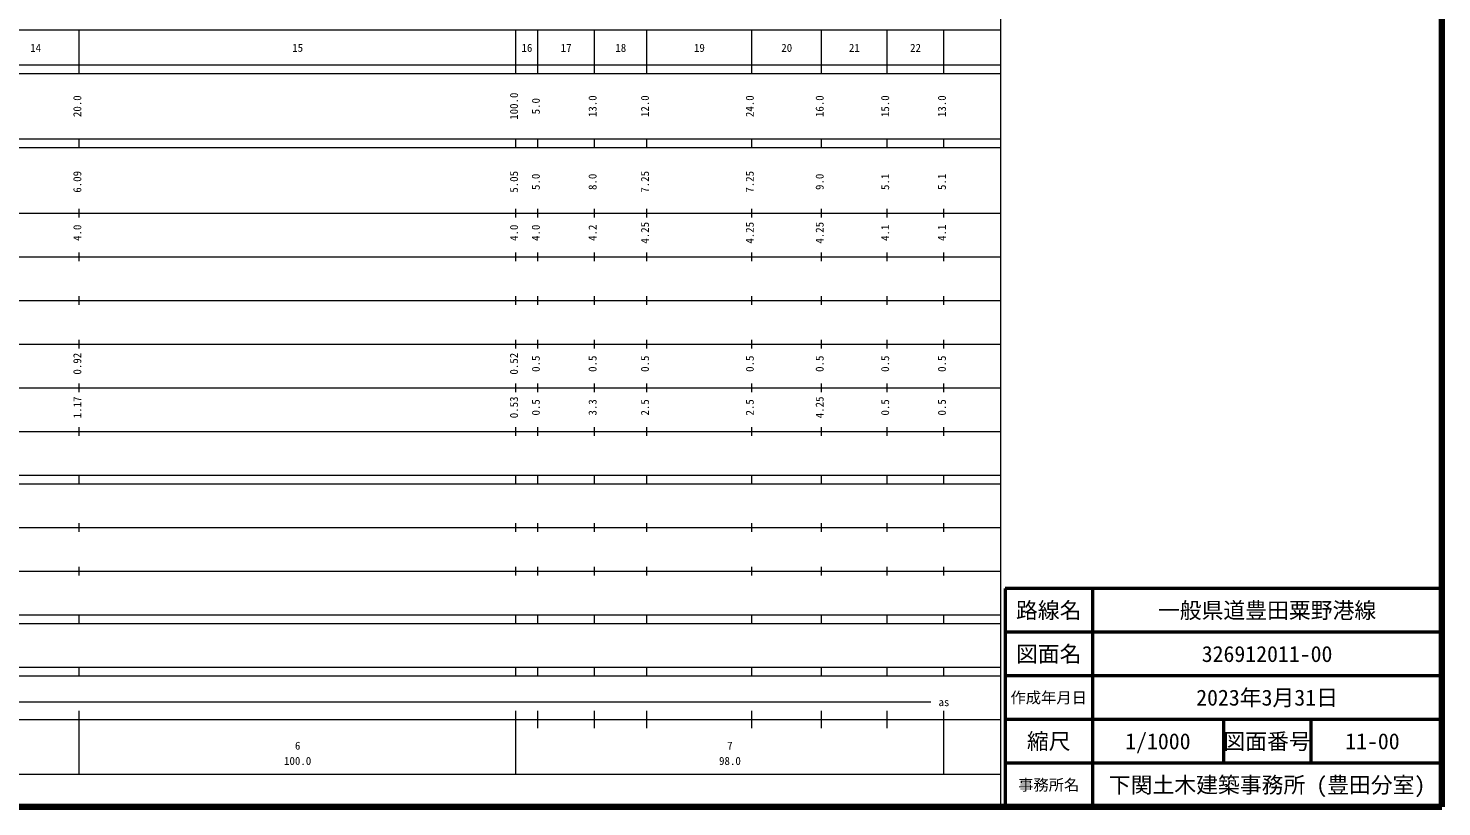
# Model space of a CAD drawing. Units: millimetres on the paper, enlarged 1000 times. Extents: x 40000 to 680000, y 20000 to 380000.
# Drawn here: x 356311 to 680000, y 20000 to 198357 of the extents above; entities that cross this region are included whole.
import ezdxf
from ezdxf.enums import TextEntityAlignment as Align

# ---------------------------------------------------------------- set-up
doc = ezdxf.new("R2010")
doc.units = ezdxf.units.MM
doc.header["$LTSCALE"] = 1000
for name, color, linetype, lineweight in [('M-TTL', 2, 'Continuous', 140), ('M-TTL-BAND', 7, 'Continuous', 13), ('M-TTL-FRAM', 2, 'Continuous', 50), ('M-TTL-LINE', 7, 'Continuous', 50), ('M-TTL-TXT', 7, 'Continuous', 50)]:
    doc.layers.add(name, color=color, linetype=linetype, lineweight=lineweight)
doc.styles.add('ＭＳ ゴシック', font='')
doc.styles.get('ＭＳ ゴシック').set_extended_font_data('MS Gothic')

msp = doc.modelspace()

# ---------------------------------------------------------------- linework, layer by layer
at = {"layer": 'M-TTL'}
for p, q in [((680000, 20000), (680000, 380000)), ((40000, 20000), (680000, 20000))]:
    msp.add_line(p, q, dxfattribs=at)
at = {"layer": 'M-TTL-BAND'}
for p, q in [((579000, 20000), (579000, 370000)), ((68000, 198000), (579000, 198000)), ((368000, 188000), (368000, 198000)), ((468000, 188000), (468000, 198000)), ((473000, 188000), (473000, 198000)), ((486000, 188000), (486000, 198000)), ((498000, 188000), (498000, 198000)), ((522000, 188000), (522000, 198000)), ((538000, 188000), (538000, 198000)), ((553000, 188000), (553000, 198000)), ((566000, 188000), (566000, 198000)), ((40000, 190000), (579000, 190000)), ((40000, 188000), (579000, 188000)), ((40000, 173000), (579000, 173000)), ((368000, 171000), (368000, 173000)), ((468000, 171000), (468000, 173000)), ((473000, 171000), (473000, 173000)), ((486000, 171000), (486000, 173000)), ((498000, 171000), (498000, 173000)), ((522000, 171000), (522000, 173000)), ((538000, 171000), (538000, 173000)), ((553000, 171000), (553000, 173000)), ((566000, 171000), (566000, 173000)), ((40000, 171000), (579000, 171000)), ((40000, 156000), (579000, 156000)), ((368000, 155000), (368000, 157000)), ((468000, 155000), (468000, 157000)), ((473000, 155000), (473000, 157000)), ((486000, 155000), (486000, 157000)), ((498000, 155000), (498000, 157000)), ((522000, 155000), (522000, 157000)), ((538000, 155000), (538000, 157000)), ((553000, 155000), (553000, 157000)), ((566000, 155000), (566000, 157000)), ((46000, 146000), (579000, 146000)), ((368000, 145000), (368000, 147000)), ((468000, 145000), (468000, 147000)), ((473000, 145000), (473000, 147000)), ((486000, 145000), (486000, 147000)), ((498000, 145000), (498000, 147000)), ((522000, 145000), (522000, 147000)), ((538000, 145000), (538000, 147000)), ((553000, 145000), (553000, 147000)), ((566000, 145000), (566000, 147000)), ((52000, 136000), (579000, 136000)), ((368000, 135000), (368000, 137000)), ((468000, 135000), (468000, 137000)), ((473000, 135000), (473000, 137000)), ((486000, 135000), (486000, 137000)), ((498000, 135000), (498000, 137000)), ((522000, 135000), (522000, 137000)), ((538000, 135000), (538000, 137000)), ((553000, 135000), (553000, 137000)), ((566000, 135000), (566000, 137000)), ((368000, 125000), (368000, 127000)), ((468000, 125000), (468000, 127000)), ((473000, 125000), (473000, 127000)), ((486000, 125000), (486000, 127000)), ((498000, 125000), (498000, 127000)), ((522000, 125000), (522000, 127000)), ((538000, 125000), (538000, 127000)), ((553000, 125000), (553000, 127000)), ((566000, 125000), (566000, 127000)), ((46000, 126000), (579000, 126000)), ((368000, 115000), (368000, 117000)), ((468000, 115000), (468000, 117000)), ((473000, 115000), (473000, 117000)), ((486000, 115000), (486000, 117000)), ((498000, 115000), (498000, 117000)), ((522000, 115000), (522000, 117000)), ((538000, 115000), (538000, 117000)), ((553000, 115000), (553000, 117000)), ((566000, 115000), (566000, 117000)), ((52000, 116000), (579000, 116000)), ((368000, 105000), (368000, 107000)), ((468000, 105000), (468000, 107000)), ((473000, 105000), (473000, 107000)), ((486000, 105000), (486000, 107000)), ((498000, 105000), (498000, 107000)), ((522000, 105000), (522000, 107000)), ((538000, 105000), (538000, 107000)), ((553000, 105000), (553000, 107000)), ((566000, 105000), (566000, 107000)), ((46000, 106000), (579000, 106000)), ((40000, 96000), (579000, 96000)), ((40000, 94000), (579000, 94000)), ((368000, 94000), (368000, 96000)), ((468000, 94000), (468000, 96000)), ((473000, 94000), (473000, 96000)), ((486000, 94000), (486000, 96000)), ((498000, 94000), (498000, 96000)), ((522000, 94000), (522000, 96000)), ((538000, 94000), (538000, 96000)), ((553000, 94000), (553000, 96000)), ((566000, 94000), (566000, 96000)), ((368000, 83000), (368000, 85000)), ((468000, 83000), (468000, 85000)), ((473000, 83000), (473000, 85000)), ((486000, 83000), (486000, 85000)), ((498000, 83000), (498000, 85000)), ((522000, 83000), (522000, 85000)), ((538000, 83000), (538000, 85000)), ((553000, 83000), (553000, 85000)), ((566000, 83000), (566000, 85000)), ((49000, 84000), (579000, 84000)), ((368000, 73000), (368000, 75000)), ((468000, 73000), (468000, 75000)), ((473000, 73000), (473000, 75000)), ((486000, 73000), (486000, 75000)), ((498000, 73000), (498000, 75000)), ((522000, 73000), (522000, 75000)), ((538000, 73000), (538000, 75000)), ((553000, 73000), (553000, 75000)), ((566000, 73000), (566000, 75000)), ((40000, 74000), (579000, 74000)), ((40000, 64000), (579000, 64000)), ((40000, 62000), (579000, 62000)), ((368000, 62000), (368000, 64000)), ((468000, 62000), (468000, 64000)), ((473000, 62000), (473000, 64000)), ((486000, 62000), (486000, 64000)), ((498000, 62000), (498000, 64000)), ((522000, 62000), (522000, 64000)), ((538000, 62000), (538000, 64000)), ((553000, 62000), (553000, 64000)), ((566000, 62000), (566000, 64000)), ((40000, 52000), (579000, 52000)), ((368000, 50000), (368000, 52000)), ((468000, 50000), (468000, 52000)), ((473000, 50000), (473000, 52000)), ((486000, 50000), (486000, 52000)), ((498000, 50000), (498000, 52000)), ((522000, 50000), (522000, 52000)), ((538000, 50000), (538000, 52000)), ((553000, 50000), (553000, 52000)), ((566000, 50000), (566000, 52000)), ((40000, 50000), (579000, 50000)), ((71000, 44000), (563000, 44000)), ((40000, 40000), (579000, 40000)), ((368000, 27500), (368000, 42000)), ((468000, 27500), (468000, 42000)), ((473000, 38000), (473000, 42000)), ((486000, 38000), (486000, 42000)), ((498000, 38000), (498000, 42000)), ((522000, 38000), (522000, 42000)), ((538000, 38000), (538000, 42000)), ((553000, 38000), (553000, 42000)), ((566000, 27500), (566000, 42000)), ((68000, 27500), (579000, 27500))]:
    msp.add_line(p, q, dxfattribs=at)
at = {"layer": 'M-TTL-FRAM'}
for p, q in [((680000, 70000), (580000, 70000)), ((580000, 70000), (580000, 20000))]:
    msp.add_line(p, q, dxfattribs=at)
at = {"layer": 'M-TTL-LINE'}
for p, q in [((600000, 70000), (600000, 20000)), ((680000, 60000), (580000, 60000)), ((680000, 50000), (580000, 50000)), ((680000, 40000), (580000, 40000)), ((630000, 40000), (630000, 30000)), ((650000, 40000), (650000, 30000)), ((680000, 30000), (580000, 30000))]:
    msp.add_line(p, q, dxfattribs=at)

# ---------------------------------------------------------------- texts
at = {"layer": 'M-TTL-BAND', "style": 'ＭＳ ゴシック'}
for s, p in [('14', (358000, 192405)), ('15', (418000, 192405)), ('16', (470500, 192405)), ('17', (479500, 192405)), ('18', (492000, 192405)), ('19', (510000, 192405)), ('20', (530000, 192405)), ('21', (545500, 192405)), ('22', (559500, 192405)), ('as', (566000, 42500)), ('6', (418000, 32523)), ('7', (517000, 32523)), ('100.0', (418000, 29033)), ('98.0', (517000, 29033))]:
    msp.add_text(s, height=1833, dxfattribs=at).set_placement(p, align=Align.BOTTOM_CENTER)
for s, p in [('20.0', (369000, 180500)), ('100.0', (469000, 180500)), ('5.0', (474000, 180500)), ('13.0', (487000, 180500)), ('12.0', (499000, 180500)), ('24.0', (523000, 180500)), ('16.0', (539000, 180500)), ('15.0', (554000, 180500)), ('13.0', (567000, 180500)), ('6.09', (369000, 163174)), ('5.05', (469000, 163174)), ('7.25', (499000, 163174)), ('7.25', (523000, 163174)), ('5.0', (474000, 163174)), ('8.0', (487000, 163174)), ('9.0', (539000, 163174)), ('5.1', (554000, 163174)), ('5.1', (567000, 163174)), ('4.0', (369000, 151500)), ('4.0', (469000, 151500)), ('4.0', (474000, 151500)), ('4.2', (487000, 151500)), ('4.25', (499000, 151500)), ('4.25', (523000, 151500)), ('4.25', (539000, 151500)), ('4.1', (554000, 151500)), ('4.1', (567000, 151500)), ('0.92', (369000, 121500)), ('0.52', (469000, 121500)), ('0.5', (474000, 121500)), ('0.5', (487000, 121500)), ('0.5', (499000, 121500)), ('0.5', (523000, 121500)), ('0.5', (539000, 121500)), ('0.5', (554000, 121500)), ('0.5', (567000, 121500)), ('1.17', (369000, 111500)), ('0.53', (469000, 111500)), ('4.25', (539000, 111500)), ('0.5', (474000, 111500)), ('3.3', (487000, 111500)), ('2.5', (499000, 111500)), ('2.5', (523000, 111500)), ('0.5', (554000, 111500)), ('0.5', (567000, 111500))]:
    msp.add_text(s, height=1833, rotation=90, dxfattribs=at).set_placement(p, align=Align.BOTTOM_CENTER)
at = {"layer": 'M-TTL-TXT', "style": 'ＭＳ ゴシック'}
for s, height, p in [('路線名', 3666, (590000, 65000)), ('路線名', 3666, (590000, 65000)), ('一般県道豊田粟野港線', 3666, (640000, 65000)), ('図面名', 3666, (590000, 55000)), ('図面名', 3666, (590000, 55000)), ('326912011-00', 3666, (640000, 55000)), ('作成年月日', 2566, (590000, 45000)), ('作成年月日', 2566, (590000, 45000)), ('2023年3月31日', 3666, (640000, 45000)), ('縮尺', 3666, (590000, 35000)), ('縮尺', 3666, (590000, 35000)), ('1/1000', 3666, (615000, 35000)), ('図面番号', 3666, (640000, 35000)), ('図面番号', 3666, (640000, 35000)), ('11-00', 3666, (664125, 35000)), ('事務所名', 2566, (590000, 25000)), ('事務所名', 2566, (590000, 25000)), ('下関土木建築事務所 (豊田分室)', 3666, (640000, 25000))]:
    msp.add_text(s, height=height, dxfattribs=at).set_placement(p, align=Align.MIDDLE_CENTER)

doc.saveas('drawing.dxf')
